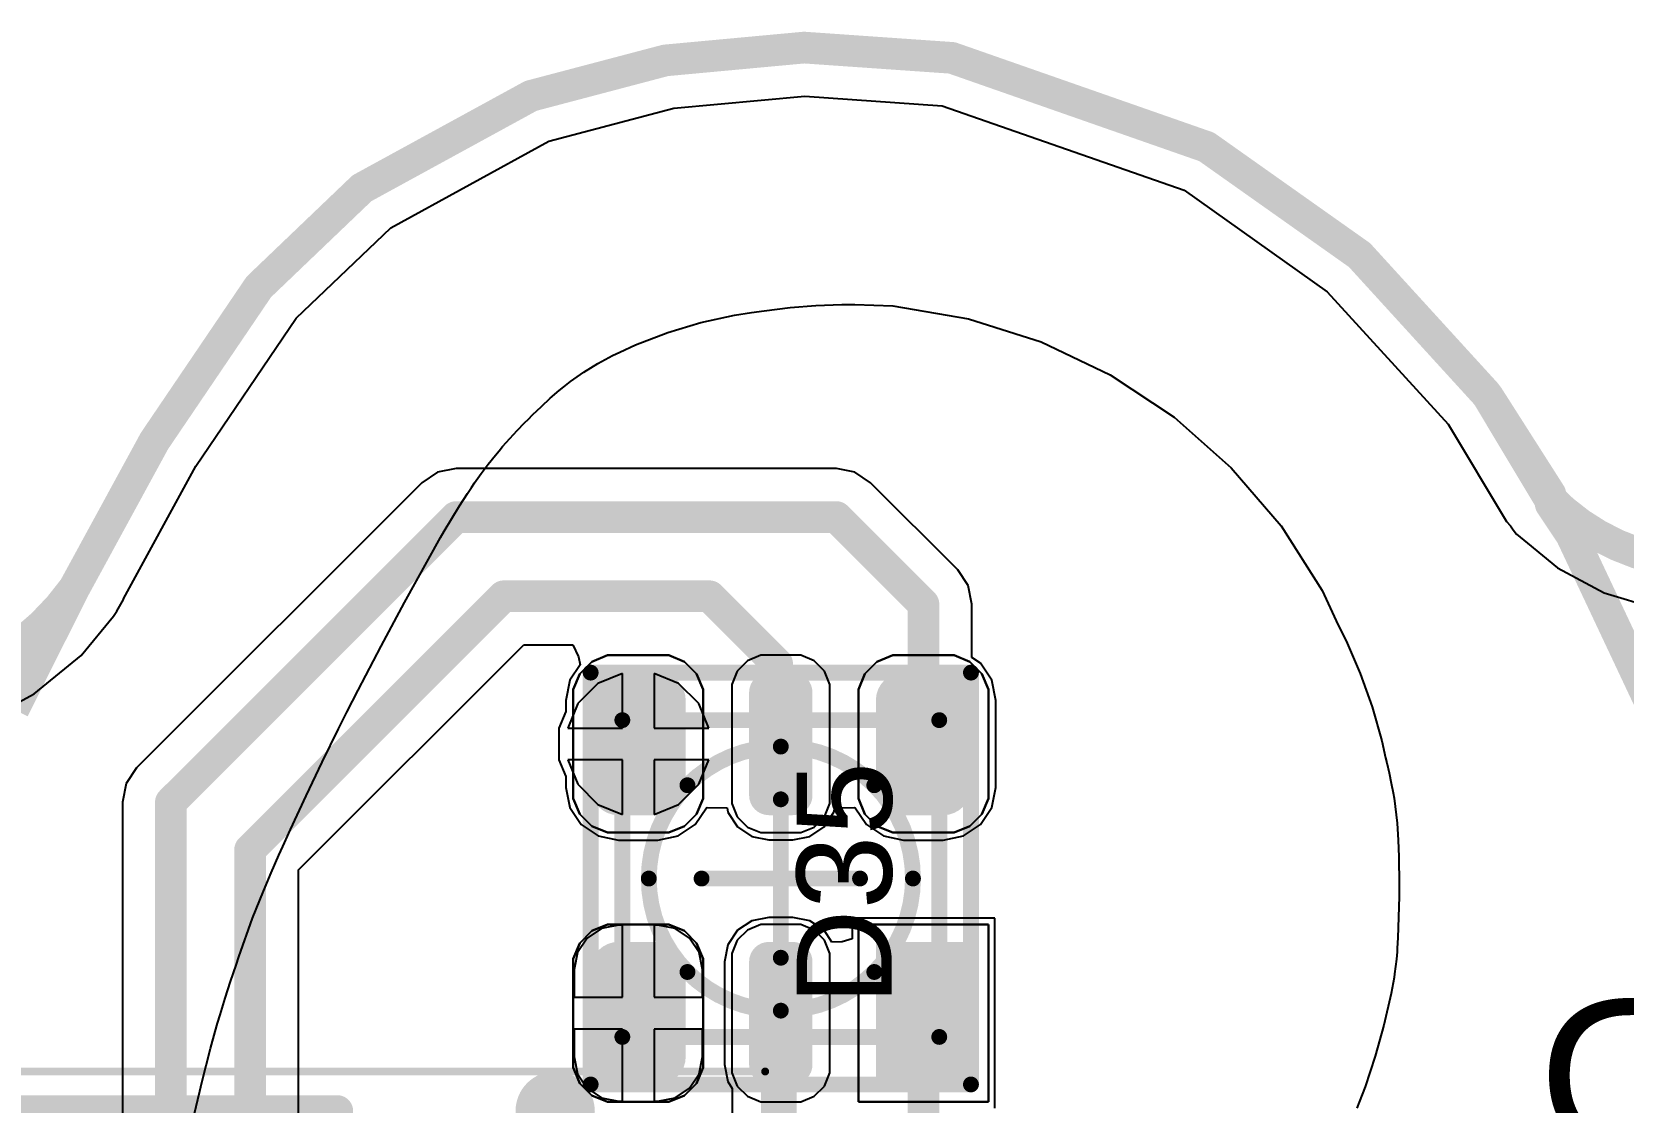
# Model space of a CAD drawing. Header units: inches. Extents: x -30 to 118, y 20 to 51.
# Drawn here: x 91.42 to 101.47, y 42.31 to 49.06 of the extents above; entities that cross this region are included whole.
import ezdxf

# ---------------------------------------------------------------- set-up
doc = ezdxf.new("R2010")
doc.units = ezdxf.units.IN
for name, color, linetype in [('Bottom Courtyard', 56, 'Continuous'), ('Bottom Layer', 5, 'Continuous'), ('Bottom Overlay', 54, 'Continuous'), ('Keep-Out Layer', 6, 'Continuous'), ('Mechanical 1', 6, 'Continuous'), ('Top Component Outline', 56, 'Continuous'), ('Top Courtyard', 56, 'Continuous'), ('Top Layer', 1, 'Continuous'), ('Top Overlay', 2, 'Continuous'), ('Top Paste', 8, 'Continuous'), ('Top Solder', 216, 'Continuous'), ('Via Holes', 16, 'Continuous')]:
    doc.layers.add(name, color=color, linetype=linetype)
doc.styles.add('Arial', font='', dxfattribs={"height": 0.2})
doc.styles.get('Arial').set_extended_font_data('Arial')

# ---------------------------------------------------------------- blocks, each defined once
blk = doc.blocks.new('APA_RGB_LED_2020_539')
at = {"layer": 'Top Layer'}
h = blk.add_hatch(color=1, dxfattribs=at)
edge = h.paths.add_edge_path()
edge.add_arc((-1.125, 1.025), 0.125, 90, 180)
edge.add_line((-1.25, 1.025), (-1.25, 0.775))
edge.add_arc((-1.125, 0.775), 0.125, 180, 270)
edge.add_line((-1.125, 0.65), (-0.575, 0.65))
edge.add_arc((-0.575, 0.775), 0.125, 270, 360)
edge.add_line((-0.45, 0.775), (-0.45, 1.025))
edge.add_arc((-0.575, 1.025), 0.125, 0, 90)
edge.add_line((-0.575, 1.15), (-1.125, 1.15))
h = blk.add_hatch(color=1, dxfattribs=at)
edge = h.paths.add_edge_path()
edge.add_arc((0.575, 1.025), 0.125, 90, 180)
edge.add_line((0.45, 1.025), (0.45, 0.775))
edge.add_arc((0.575, 0.775), 0.125, 180, 270)
edge.add_line((0.575, 0.65), (1.125, 0.65))
edge.add_arc((1.125, 0.775), 0.125, 270, 360)
edge.add_line((1.25, 0.775), (1.25, 1.025))
edge.add_arc((1.125, 1.025), 0.125, 0, 90)
edge.add_line((1.125, 1.15), (0.575, 1.15))
h = blk.add_hatch(color=1, dxfattribs=at)
edge = h.paths.add_edge_path()
edge.add_arc((-1.175, 0.075), 0.075, 90, 180)
edge.add_line((-1.25, 0.075), (-1.25, -0.075))
edge.add_arc((-1.175, -0.075), 0.075, 180, 270)
edge.add_line((-1.175, -0.15), (-0.525, -0.15))
edge.add_arc((-0.525, -0.075), 0.075, 270, 360)
edge.add_line((-0.45, -0.075), (-0.45, 0.075))
edge.add_arc((-0.525, 0.075), 0.075, 0, 90)
edge.add_line((-0.525, 0.15), (-1.175, 0.15))
h = blk.add_hatch(color=1, dxfattribs=at)
edge = h.paths.add_edge_path()
edge.add_arc((0.525, 0.075), 0.075, 90, 180)
edge.add_line((0.45, 0.075), (0.45, -0.075))
edge.add_arc((0.525, -0.075), 0.075, 180, 270)
edge.add_line((0.525, -0.15), (1.175, -0.15))
edge.add_arc((1.175, -0.075), 0.075, 270, 360)
edge.add_line((1.25, -0.075), (1.25, 0.075))
edge.add_arc((1.175, 0.075), 0.075, 0, 90)
edge.add_line((1.175, 0.15), (0.525, 0.15))
blk.add_hatch(color=1, dxfattribs=at).paths.add_polyline_path([(-1.25, -0.65), (-0.45, -0.65), (-0.45, -1.15), (-1.25, -1.15)])
h = blk.add_hatch(color=1, dxfattribs=at)
edge = h.paths.add_edge_path()
edge.add_arc((0.575, -0.775), 0.125, 90, 180)
edge.add_line((0.45, -0.775), (0.45, -1.025))
edge.add_arc((0.575, -1.025), 0.125, 180, 270)
edge.add_line((0.575, -1.15), (1.125, -1.15))
edge.add_arc((1.125, -1.025), 0.125, 270, 360)
edge.add_line((1.25, -1.025), (1.25, -0.775))
edge.add_arc((1.125, -0.775), 0.125, 0, 90)
edge.add_line((1.125, -0.65), (0.575, -0.65))
at = {"layer": 'Top Paste'}
h = blk.add_hatch(color=8, dxfattribs=at)
edge = h.paths.add_edge_path()
edge.add_arc((-1.125, 1.025), 0.125, 90, 180)
edge.add_line((-1.25, 1.025), (-1.25, 0.775))
edge.add_arc((-1.125, 0.775), 0.125, 180, 270)
edge.add_line((-1.125, 0.65), (-0.575, 0.65))
edge.add_arc((-0.575, 0.775), 0.125, 270, 360)
edge.add_line((-0.45, 0.775), (-0.45, 1.025))
edge.add_arc((-0.575, 1.025), 0.125, 0, 90)
edge.add_line((-0.575, 1.15), (-1.125, 1.15))
h = blk.add_hatch(color=8, dxfattribs=at)
edge = h.paths.add_edge_path()
edge.add_arc((0.575, 1.025), 0.125, 90, 180)
edge.add_line((0.45, 1.025), (0.45, 0.775))
edge.add_arc((0.575, 0.775), 0.125, 180, 270)
edge.add_line((0.575, 0.65), (1.125, 0.65))
edge.add_arc((1.125, 0.775), 0.125, 270, 360)
edge.add_line((1.25, 0.775), (1.25, 1.025))
edge.add_arc((1.125, 1.025), 0.125, 0, 90)
edge.add_line((1.125, 1.15), (0.575, 1.15))
h = blk.add_hatch(color=8, dxfattribs=at)
edge = h.paths.add_edge_path()
edge.add_arc((-1.175, 0.075), 0.075, 90, 180)
edge.add_line((-1.25, 0.075), (-1.25, -0.075))
edge.add_arc((-1.175, -0.075), 0.075, 180, 270)
edge.add_line((-1.175, -0.15), (-0.525, -0.15))
edge.add_arc((-0.525, -0.075), 0.075, 270, 360)
edge.add_line((-0.45, -0.075), (-0.45, 0.075))
edge.add_arc((-0.525, 0.075), 0.075, 0, 90)
edge.add_line((-0.525, 0.15), (-1.175, 0.15))
h = blk.add_hatch(color=8, dxfattribs=at)
edge = h.paths.add_edge_path()
edge.add_arc((0.525, 0.075), 0.075, 90, 180)
edge.add_line((0.45, 0.075), (0.45, -0.075))
edge.add_arc((0.525, -0.075), 0.075, 180, 270)
edge.add_line((0.525, -0.15), (1.175, -0.15))
edge.add_arc((1.175, -0.075), 0.075, 270, 360)
edge.add_line((1.25, -0.075), (1.25, 0.075))
edge.add_arc((1.175, 0.075), 0.075, 0, 90)
edge.add_line((1.175, 0.15), (0.525, 0.15))
blk.add_hatch(color=8, dxfattribs=at).paths.add_polyline_path([(-1.25, -0.65), (-0.45, -0.65), (-0.45, -1.15), (-1.25, -1.15)])
h = blk.add_hatch(color=8, dxfattribs=at)
edge = h.paths.add_edge_path()
edge.add_arc((0.575, -0.775), 0.125, 90, 180)
edge.add_line((0.45, -0.775), (0.45, -1.025))
edge.add_arc((0.575, -1.025), 0.125, 180, 270)
edge.add_line((0.575, -1.15), (1.125, -1.15))
edge.add_arc((1.125, -1.025), 0.125, 270, 360)
edge.add_line((1.25, -1.025), (1.25, -0.775))
edge.add_arc((1.125, -0.775), 0.125, 0, 90)
edge.add_line((1.125, -0.65), (0.575, -0.65))
at = {"layer": 'Top Solder'}
h = blk.add_hatch(color=216, dxfattribs=at)
edge = h.paths.add_edge_path()
edge.add_arc((-1.125, 1.025), 0.175, 90, 180)
edge.add_line((-1.3, 1.025), (-1.3, 0.775))
edge.add_arc((-1.125, 0.775), 0.175, 180, 270)
edge.add_line((-1.125, 0.6), (-0.575, 0.6))
edge.add_arc((-0.575, 0.775), 0.175, 270, 360)
edge.add_line((-0.4, 0.775), (-0.4, 1.025))
edge.add_arc((-0.575, 1.025), 0.175, 0, 90)
edge.add_line((-0.575, 1.2), (-1.125, 1.2))
h = blk.add_hatch(color=216, dxfattribs=at)
edge = h.paths.add_edge_path()
edge.add_arc((0.575, 1.025), 0.175, 90, 180)
edge.add_line((0.4, 1.025), (0.4, 0.775))
edge.add_arc((0.575, 0.775), 0.175, 180, 270)
edge.add_line((0.575, 0.6), (1.125, 0.6))
edge.add_arc((1.125, 0.775), 0.175, 270, 360)
edge.add_line((1.3, 0.775), (1.3, 1.025))
edge.add_arc((1.125, 1.025), 0.175, 0, 90)
edge.add_line((1.125, 1.2), (0.575, 1.2))
h = blk.add_hatch(color=216, dxfattribs=at)
edge = h.paths.add_edge_path()
edge.add_arc((-1.175, 0.075), 0.125, 90, 180)
edge.add_line((-1.3, 0.075), (-1.3, -0.075))
edge.add_arc((-1.175, -0.075), 0.125, 180, 270)
edge.add_line((-1.175, -0.2), (-0.525, -0.2))
edge.add_arc((-0.525, -0.075), 0.125, 270, 360)
edge.add_line((-0.4, -0.075), (-0.4, 0.075))
edge.add_arc((-0.525, 0.075), 0.125, 0, 90)
edge.add_line((-0.525, 0.2), (-1.175, 0.2))
h = blk.add_hatch(color=216, dxfattribs=at)
edge = h.paths.add_edge_path()
edge.add_arc((0.525, 0.075), 0.125, 90, 180)
edge.add_line((0.4, 0.075), (0.4, -0.075))
edge.add_arc((0.525, -0.075), 0.125, 180, 270)
edge.add_line((0.525, -0.2), (1.175, -0.2))
edge.add_arc((1.175, -0.075), 0.125, 270, 360)
edge.add_line((1.3, -0.075), (1.3, 0.075))
edge.add_arc((1.175, 0.075), 0.125, 0, 90)
edge.add_line((1.175, 0.2), (0.525, 0.2))
blk.add_hatch(color=216, dxfattribs=at).paths.add_polyline_path([(-1.3, -0.6), (-0.4, -0.6), (-0.4, -1.2), (-1.3, -1.2)])
h = blk.add_hatch(color=216, dxfattribs=at)
edge = h.paths.add_edge_path()
edge.add_arc((0.575, -0.775), 0.175, 90, 180)
edge.add_line((0.4, -0.775), (0.4, -1.025))
edge.add_arc((0.575, -1.025), 0.175, 180, 270)
edge.add_line((0.575, -1.2), (1.125, -1.2))
edge.add_arc((1.125, -1.025), 0.175, 270, 360)
edge.add_line((1.3, -1.025), (1.3, -0.775))
edge.add_arc((1.125, -0.775), 0.175, 0, 90)
edge.add_line((1.125, -0.6), (0.575, -0.6))
at = {"layer": 'Top Component Outline'}
for points in [[(-1, 1, 0.1, 0.1, 0), (-1, -1, 0.1, 0.1, 0)], [(-1, 1, 0.1, 0.1, 0), (1, 1, 0.1, 0.1, 0)], [(1, 1, 0.1, 0.1, 0), (1, -1, 0.1, 0.1, 0)], [(-1, -1, 0.1, 0.1, 0), (1, -1, 0.1, 0.1, 0)]]:
    blk.add_lwpolyline(points, format="xyseb", dxfattribs=at)
for points in [[(-1.025, 1, 0.05, 0.05, 1), (-0.975, 1, 0.05, 0.05, 1)], [(-1.025, 1, 0.05, 0.05, 1), (-0.975, 1, 0.05, 0.05, 1)], [(0.975, 1, 0.05, 0.05, 1), (1.025, 1, 0.05, 0.05, 1)], [(0.975, 1, 0.05, 0.05, 1), (1.025, 1, 0.05, 0.05, 1)], [(-1.025, -1, 0.05, 0.05, 1), (-0.975, -1, 0.05, 0.05, 1)], [(-1.025, -1, 0.05, 0.05, 1), (-0.975, -1, 0.05, 0.05, 1)], [(0.975, -1, 0.05, 0.05, 1), (1.025, -1, 0.05, 0.05, 1)], [(0.975, -1, 0.05, 0.05, 1), (1.025, -1, 0.05, 0.05, 1)]]:
    blk.add_lwpolyline(points, format="xyseb", close=True, dxfattribs=at)
at = {"layer": 'Top Courtyard'}
for points in [[(-1.3, 1.2, 0.1, 0.1, 0), (1.3, 1.2, 0.1, 0.1, 0)], [(-1.3, 1.2, 0.1, 0.1, 0), (-1.3, -1.2, 0.1, 0.1, 0)], [(1.3, 1.2, 0.1, 0.1, 0), (1.3, -1.2, 0.1, 0.1, 0)], [(0, 0.5, 0.1, 0.1, 0), (0, -0.5, 0.1, 0.1, 0)], [(-0.5, 0, 0.1, 0.1, 0), (0.5, 0, 0.1, 0.1, 0)], [(-1.3, -1.2, 0.1, 0.1, 0), (1.3, -1.2, 0.1, 0.1, 0)]]:
    blk.add_lwpolyline(points, format="xyseb", dxfattribs=at)
for points in [[(-1.325, 1.2, 0.05, 0.05, 1), (-1.275, 1.2, 0.05, 0.05, 1)], [(-1.325, 1.2, 0.05, 0.05, 1), (-1.275, 1.2, 0.05, 0.05, 1)], [(1.275, 1.2, 0.05, 0.05, 1), (1.325, 1.2, 0.05, 0.05, 1)], [(1.275, 1.2, 0.05, 0.05, 1), (1.325, 1.2, 0.05, 0.05, 1)], [(-0.025, 0.5, 0.05, 0.05, 1), (0.025, 0.5, 0.05, 0.05, 1)], [(-0.525, 0, 0.05, 0.05, 1), (-0.475, 0, 0.05, 0.05, 1)], [(0.475, 0, 0.05, 0.05, 1), (0.525, 0, 0.05, 0.05, 1)], [(-0.025, -0.5, 0.05, 0.05, 1), (0.025, -0.5, 0.05, 0.05, 1)], [(-1.325, -1.2, 0.05, 0.05, 1), (-1.275, -1.2, 0.05, 0.05, 1)], [(-1.325, -1.2, 0.05, 0.05, 1), (-1.275, -1.2, 0.05, 0.05, 1)], [(1.275, -1.2, 0.05, 0.05, 1), (1.325, -1.2, 0.05, 0.05, 1)], [(1.275, -1.2, 0.05, 0.05, 1), (1.325, -1.2, 0.05, 0.05, 1)]]:
    blk.add_lwpolyline(points, format="xyseb", close=True, dxfattribs=at)
at = {"layer": 'Top Overlay'}
for p, q in [((-1.293, 1.269), (-1.194, 1.31)), ((-1.194, 1.31), (-1.14, 1.31)), ((-1.14, 1.31), (-1.14, 1.31)), ((-1.14, 1.31), (-0.56, 1.31)), ((-0.56, 1.31), (-0.506, 1.31)), ((-0.506, 1.31), (-0.407, 1.269)), ((0.407, 1.269), (0.506, 1.31)), ((0.506, 1.31), (0.56, 1.31)), ((0.56, 1.31), (0.56, 1.31)), ((0.56, 1.31), (1.14, 1.31)), ((1.14, 1.31), (1.194, 1.31)), ((1.194, 1.31), (1.293, 1.269)), ((-1.369, 1.193), (-1.293, 1.269)), ((-0.407, 1.269), (-0.331, 1.193)), ((0.331, 1.193), (0.407, 1.269)), ((1.293, 1.269), (1.369, 1.193)), ((-1.41, 1.094), (-1.369, 1.193)), ((-0.331, 1.193), (-0.29, 1.094)), ((0.29, 1.094), (0.331, 1.193)), ((1.369, 1.193), (1.41, 1.094)), ((-1.41, 1.04), (-1.41, 1.094)), ((-1.41, 0.76), (-1.41, 1.04)), ((-0.29, 1.094), (-0.29, 1.04)), ((-0.29, 1.04), (-0.29, 1.04)), ((-0.29, 1.04), (-0.29, 0.76)), ((0.29, 1.04), (0.29, 1.094)), ((0.29, 0.76), (0.29, 1.04)), ((1.41, 1.094), (1.41, 1.04)), ((1.41, 1.04), (1.41, 1.04)), ((1.41, 1.04), (1.41, 0.76)), ((-1.41, 0.76), (-1.41, 0.76)), ((-1.41, 0.706), (-1.41, 0.76)), ((-1.369, 0.607), (-1.41, 0.706)), ((-0.29, 0.706), (-0.331, 0.607)), ((-0.29, 0.76), (-0.29, 0.706)), ((0.29, 0.76), (0.29, 0.76)), ((0.29, 0.706), (0.29, 0.76)), ((0.331, 0.607), (0.29, 0.706)), ((1.41, 0.706), (1.369, 0.607)), ((1.41, 0.76), (1.41, 0.706)), ((-1.293, 0.531), (-1.369, 0.607)), ((-0.331, 0.607), (-0.407, 0.531)), ((0.407, 0.531), (0.331, 0.607)), ((1.369, 0.607), (1.293, 0.531)), ((-1.194, 0.49), (-1.293, 0.531)), ((-0.407, 0.531), (-0.506, 0.49)), ((0.506, 0.49), (0.407, 0.531)), ((1.293, 0.531), (1.194, 0.49)), ((-1.14, 0.49), (-1.194, 0.49)), ((-0.56, 0.49), (-1.14, 0.49)), ((-0.506, 0.49), (-0.56, 0.49)), ((-0.56, 0.49), (-0.56, 0.49)), ((0.56, 0.49), (0.506, 0.49)), ((1.14, 0.49), (0.56, 0.49)), ((1.194, 0.49), (1.14, 0.49)), ((1.14, 0.49), (1.14, 0.49)), ((-1.226, 0.31), (-1.31, 0.275)), ((-1.18, 0.31), (-1.226, 0.31)), ((-0.52, 0.31), (-1.18, 0.31)), ((-0.474, 0.31), (-0.52, 0.31)), ((-0.52, 0.31), (-0.52, 0.31)), ((-0.39, 0.275), (-0.474, 0.31)), ((0.474, 0.31), (0.39, 0.275)), ((0.52, 0.31), (0.474, 0.31)), ((1.18, 0.31), (0.52, 0.31)), ((1.226, 0.31), (1.18, 0.31)), ((1.18, 0.31), (1.18, 0.31)), ((1.31, 0.275), (1.226, 0.31)), ((-1.375, 0.21), (-1.41, 0.126)), ((-1.31, 0.275), (-1.375, 0.21)), ((-0.325, 0.21), (-0.39, 0.275)), ((-0.29, 0.126), (-0.325, 0.21)), ((0.325, 0.21), (0.29, 0.126)), ((0.39, 0.275), (0.325, 0.21)), ((1.375, 0.21), (1.31, 0.275)), ((1.41, 0.126), (1.375, 0.21)), ((-1.41, 0.126), (-1.41, 0.08)), ((-0.29, 0.08), (-0.29, 0.126)), ((0.29, 0.126), (0.29, 0.08)), ((1.41, 0.08), (1.41, 0.126)), ((-1.41, 0.08), (-1.41, -0.08)), ((-1.41, 0.08), (-1.41, 0.08)), ((-0.29, -0.08), (-0.29, 0.08)), ((0.29, 0.08), (0.29, -0.08)), ((0.29, 0.08), (0.29, 0.08)), ((1.41, -0.08), (1.41, 0.08)), ((-1.41, -0.08), (-1.41, -0.126)), ((-0.29, -0.126), (-0.29, -0.08)), ((-0.29, -0.08), (-0.29, -0.08)), ((0.29, -0.08), (0.29, -0.126)), ((1.41, -0.126), (1.41, -0.08)), ((1.41, -0.08), (1.41, -0.08)), ((-1.41, -0.126), (-1.375, -0.21)), ((-0.325, -0.21), (-0.29, -0.126)), ((0.29, -0.126), (0.325, -0.21)), ((1.375, -0.21), (1.41, -0.126)), ((-1.375, -0.21), (-1.31, -0.275)), ((-1.31, -0.275), (-1.226, -0.31)), ((-0.474, -0.31), (-0.39, -0.275)), ((-0.39, -0.275), (-0.325, -0.21)), ((0.325, -0.21), (0.39, -0.275)), ((0.39, -0.275), (0.474, -0.31)), ((1.226, -0.31), (1.31, -0.275)), ((1.31, -0.275), (1.375, -0.21)), ((-1.226, -0.31), (-1.18, -0.31)), ((-1.18, -0.31), (-1.18, -0.31)), ((-1.18, -0.31), (-0.52, -0.31)), ((-0.52, -0.31), (-0.474, -0.31)), ((0.474, -0.31), (0.52, -0.31)), ((0.52, -0.31), (0.52, -0.31)), ((0.52, -0.31), (1.18, -0.31)), ((1.18, -0.31), (1.226, -0.31)), ((-1.41, -1.31), (-1.41, -0.49)), ((-1.41, -0.49), (-0.29, -0.49)), ((-0.29, -0.49), (-0.29, -1.31)), ((0.407, -0.531), (0.506, -0.49)), ((0.506, -0.49), (0.56, -0.49)), ((0.56, -0.49), (0.56, -0.49)), ((0.56, -0.49), (1.14, -0.49)), ((1.14, -0.49), (1.194, -0.49)), ((1.194, -0.49), (1.293, -0.531)), ((0.331, -0.607), (0.407, -0.531)), ((1.293, -0.531), (1.369, -0.607)), ((0.29, -0.706), (0.331, -0.607)), ((1.369, -0.607), (1.41, -0.706)), ((0.29, -0.76), (0.29, -0.706)), ((0.29, -1.04), (0.29, -0.76)), ((1.41, -0.706), (1.41, -0.76)), ((1.41, -0.76), (1.41, -0.76)), ((1.41, -0.76), (1.41, -1.04)), ((0.29, -1.04), (0.29, -1.04)), ((0.29, -1.094), (0.29, -1.04)), ((0.331, -1.193), (0.29, -1.094)), ((1.41, -1.094), (1.369, -1.193)), ((1.41, -1.04), (1.41, -1.094)), ((0.407, -1.269), (0.331, -1.193)), ((1.369, -1.193), (1.293, -1.269)), ((0.506, -1.31), (0.407, -1.269)), ((1.293, -1.269), (1.194, -1.31)), ((-0.29, -1.31), (-1.41, -1.31)), ((0.56, -1.31), (0.506, -1.31)), ((1.14, -1.31), (0.56, -1.31)), ((1.194, -1.31), (1.14, -1.31)), ((1.14, -1.31), (1.14, -1.31))]:
    blk.add_line(p, q, dxfattribs=at)
at = {"layer": 'Top Courtyard', "style": 'Arial'}
blk.add_text('D35', height=0.6, dxfattribs=at).set_placement((-0.8, -0.7))
blk = doc.blocks.new('SOT230P700X180_4N_B_595')
at = {"layer": 'Bottom Courtyard'}
for points in [[(-4.25, 3.6, 0.05, 0.05, 0), (-4.25, -3.6, 0.05, 0.05, 0)], [(4.25, -3.6, 0.05, 0.05, 0), (-4.25, -3.6, 0.05, 0.05, 0)]]:
    blk.add_lwpolyline(points, format="xyseb", dxfattribs=at)
blk.add_lwpolyline([(-4.263, -3.6, 0.025, 0.025, 1), (-4.238, -3.6, 0.025, 0.025, 1)], format="xyseb", close=True, dxfattribs=at)
blk.add_lwpolyline([(-4.263, -3.6, 0.025, 0.025, 1), (-4.238, -3.6, 0.025, 0.025, 1)], format="xyseb", close=True, dxfattribs=at)
at = {"layer": 'Bottom Overlay'}
for points in [[(-1.55, 3.35, 0.2, 0.2, 0), (-1.55, -3.35, 0.2, 0.2, 0)], [(1.55, -3.35, 0.2, 0.2, 0), (-1.55, -3.35, 0.2, 0.2, 0)]]:
    blk.add_lwpolyline(points, format="xyseb", dxfattribs=at)
for points in [[(-2.8, -3.35, 0.25, 0.25, 1), (-3.05, -3.35, 0.25, 0.25, 1)], [(-3.113, -3.35, 0.125, 0.125, 1), (-2.988, -3.35, 0.125, 0.125, 1)], [(-2.862, -3.35, 0.125, 0.125, 1), (-2.738, -3.35, 0.125, 0.125, 1)], [(-1.6, -3.35, 0.1, 0.1, 1), (-1.5, -3.35, 0.1, 0.1, 1)], [(-1.6, -3.35, 0.1, 0.1, 1), (-1.5, -3.35, 0.1, 0.1, 1)]]:
    blk.add_lwpolyline(points, format="xyseb", close=True, dxfattribs=at)

msp = doc.modelspace()

# ---------------------------------------------------------------- hatches: boundary and pattern name
at = {"layer": 'Bottom Layer'}
h = msp.add_hatch(color=5, dxfattribs=at)
edge = h.paths.add_edge_path()
edge.add_arc((95.249, 44.568), 0.3, 0, 360)
at = {"layer": 'Top Layer'}
h = msp.add_hatch(color=1, dxfattribs=at)
edge = h.paths.add_edge_path()
edge.add_arc((95.249, 44.568), 0.3, 0, 360)
at = {"layer": 'Via Holes'}
h = msp.add_hatch(color=7, dxfattribs=at)
edge = h.paths.add_edge_path()
edge.add_arc((95.249, 44.568), 0.15, 0, 360)

# ---------------------------------------------------------------- linework, layer by layer
at = {"layer": 'Bottom Layer'}
for p, q in [((95.474, 48.581), (96.3, 48.657)), ((96.3, 48.657), (97.167, 48.597)), ((94.686, 48.373), (95.474, 48.581)), ((97.167, 48.597), (98.694, 48.063)), ((93.688, 47.827), (94.686, 48.373)), ((98.694, 48.063), (99.597, 47.423)), ((93.09, 47.255), (93.688, 47.827)), ((99.597, 47.423), (100.36, 46.587)), ((92.457, 46.321), (93.09, 47.255)), ((100.36, 46.587), (100.728, 45.973)), ((92.001, 45.483), (92.457, 46.321)), ((100.728, 45.973), (100.753, 45.945)), ((100.753, 45.945), (100.77, 45.92)), ((100.77, 45.92), (100.77, 45.919)), ((100.77, 45.919), (100.792, 45.892)), ((100.792, 45.892), (100.861, 45.835)), ((100.861, 45.835), (101.051, 45.68)), ((101.051, 45.68), (101.346, 45.522)), ((101.346, 45.522), (101.667, 45.425)), ((91.938, 45.374), (91.959, 45.405)), ((91.959, 45.405), (92, 45.48)), ((92, 45.48), (92.001, 45.483)), ((92, 45.48), (92, 45.48)), ((91.734, 45.126), (91.938, 45.374)), ((91.938, 45.374), (91.938, 45.374)), ((91.438, 44.884), (91.734, 45.126)), ((95.149, 45.013), (94.994, 44.949)), ((95.149, 44.668), (95.149, 45.013)), ((95.504, 44.949), (95.349, 45.013)), ((95.349, 45.013), (95.349, 44.668)), ((94.994, 44.949), (94.868, 44.823)), ((95.631, 44.823), (95.504, 44.949)), ((91.101, 44.703), (91.438, 44.884)), ((94.868, 44.823), (94.804, 44.668)), ((95.695, 44.668), (95.631, 44.823)), ((94.804, 44.668), (95.149, 44.668)), ((95.349, 44.668), (95.695, 44.668)), ((95.149, 44.468), (94.804, 44.468)), ((94.804, 44.468), (94.868, 44.313)), ((95.149, 44.122), (95.149, 44.468)), ((95.695, 44.468), (95.349, 44.468)), ((95.349, 44.468), (95.349, 44.122)), ((95.631, 44.313), (95.695, 44.468)), ((94.868, 44.313), (94.994, 44.186)), ((95.504, 44.186), (95.631, 44.313)), ((94.994, 44.186), (95.149, 44.122)), ((95.349, 44.122), (95.504, 44.186))]:
    msp.add_line(p, q, dxfattribs=at)
at = {"layer": 'Keep-Out Layer'}
for points in [[(95.421, 48.883, 0.2, 0.2, 0), (96.296, 48.964, 0.2, 0.2, 0)], [(96.296, 48.964, 0.2, 0.2, 0), (97.229, 48.899, 0.2, 0.2, 0)], [(94.572, 48.659, 0.2, 0.2, 0), (95.421, 48.883, 0.2, 0.2, 0)], [(97.229, 48.899, 0.2, 0.2, 0), (98.836, 48.337, 0.2, 0.2, 0)], [(93.506, 48.076, 0.2, 0.2, 0), (94.572, 48.659, 0.2, 0.2, 0)], [(98.836, 48.337, 0.2, 0.2, 0), (99.801, 47.654, 0.2, 0.2, 0)], [(92.855, 47.453, 0.2, 0.2, 0), (93.506, 48.076, 0.2, 0.2, 0)], [(99.801, 47.654, 0.2, 0.2, 0), (100.598, 46.78, 0.2, 0.2, 0)], [(92.196, 46.48, 0.2, 0.2, 0), (92.855, 47.453, 0.2, 0.2, 0)], [(100.598, 46.78, 0.2, 0.2, 0), (100.613, 46.76, 0.2, 0.2, 0)], [(100.613, 46.76, 0.2, 0.2, 0), (100.99, 46.131, 0.2, 0.2, 0)], [(91.69, 45.551, 0.2, 0.2, 0), (92.196, 46.48, 0.2, 0.2, 0)], [(103.029, 46.151, 0.2, 0.2, -0.432158), (100.99, 46.131, 0.2, 0.2, 0)], [(91.69, 45.551, 0.2, 0.2, -0.414214), (89.397, 45.171, 0.2, 0.2, 0)]]:
    msp.add_lwpolyline(points, format="xyseb", dxfattribs=at)
for points in [[(96.246, 48.964, 0.1, 0.1, 1), (96.346, 48.964, 0.1, 0.1, 1)], [(96.246, 48.964, 0.1, 0.1, 1), (96.346, 48.964, 0.1, 0.1, 1)], [(95.371, 48.883, 0.1, 0.1, 1), (95.471, 48.883, 0.1, 0.1, 1)], [(95.371, 48.883, 0.1, 0.1, 1), (95.471, 48.883, 0.1, 0.1, 1)], [(97.179, 48.899, 0.1, 0.1, 1), (97.279, 48.899, 0.1, 0.1, 1)], [(97.179, 48.899, 0.1, 0.1, 1), (97.279, 48.899, 0.1, 0.1, 1)], [(94.522, 48.659, 0.1, 0.1, 1), (94.622, 48.659, 0.1, 0.1, 1)], [(94.522, 48.659, 0.1, 0.1, 1), (94.622, 48.659, 0.1, 0.1, 1)], [(98.786, 48.337, 0.1, 0.1, 1), (98.886, 48.337, 0.1, 0.1, 1)], [(98.786, 48.337, 0.1, 0.1, 1), (98.886, 48.337, 0.1, 0.1, 1)], [(93.456, 48.076, 0.1, 0.1, 1), (93.556, 48.076, 0.1, 0.1, 1)], [(93.456, 48.076, 0.1, 0.1, 1), (93.556, 48.076, 0.1, 0.1, 1)], [(99.751, 47.654, 0.1, 0.1, 1), (99.851, 47.654, 0.1, 0.1, 1)], [(99.751, 47.654, 0.1, 0.1, 1), (99.851, 47.654, 0.1, 0.1, 1)], [(92.805, 47.453, 0.1, 0.1, 1), (92.905, 47.453, 0.1, 0.1, 1)], [(92.805, 47.453, 0.1, 0.1, 1), (92.905, 47.453, 0.1, 0.1, 1)], [(100.548, 46.78, 0.1, 0.1, 1), (100.648, 46.78, 0.1, 0.1, 1)], [(100.548, 46.78, 0.1, 0.1, 1), (100.648, 46.78, 0.1, 0.1, 1)], [(100.563, 46.76, 0.1, 0.1, 1), (100.663, 46.76, 0.1, 0.1, 1)], [(100.563, 46.76, 0.1, 0.1, 1), (100.663, 46.76, 0.1, 0.1, 1)], [(92.146, 46.48, 0.1, 0.1, 1), (92.246, 46.48, 0.1, 0.1, 1)], [(92.146, 46.48, 0.1, 0.1, 1), (92.246, 46.48, 0.1, 0.1, 1)], [(100.94, 46.131, 0.1, 0.1, 1), (101.04, 46.131, 0.1, 0.1, 1)], [(100.94, 46.131, 0.1, 0.1, 1), (101.04, 46.131, 0.1, 0.1, 1)], [(91.64, 45.551, 0.1, 0.1, 1), (91.74, 45.551, 0.1, 0.1, 1)], [(91.64, 45.551, 0.1, 0.1, 1), (91.74, 45.551, 0.1, 0.1, 1)]]:
    msp.add_lwpolyline(points, format="xyseb", close=True, dxfattribs=at)
at = {"layer": 'Mechanical 1'}
for points in [[(95.421, 48.883, 0.2, 0.2, 0), (96.296, 48.964, 0.2, 0.2, 0)], [(96.296, 48.964, 0.2, 0.2, 0), (97.229, 48.899, 0.2, 0.2, 0)], [(94.572, 48.659, 0.2, 0.2, 0), (95.421, 48.883, 0.2, 0.2, 0)], [(97.229, 48.899, 0.2, 0.2, 0), (98.836, 48.337, 0.2, 0.2, 0)], [(93.506, 48.076, 0.2, 0.2, 0), (94.572, 48.659, 0.2, 0.2, 0)], [(98.836, 48.337, 0.2, 0.2, 0), (99.801, 47.654, 0.2, 0.2, 0)], [(92.855, 47.453, 0.2, 0.2, 0), (93.506, 48.076, 0.2, 0.2, 0)], [(99.801, 47.654, 0.2, 0.2, 0), (100.598, 46.78, 0.2, 0.2, 0)], [(92.196, 46.48, 0.2, 0.2, 0), (92.855, 47.453, 0.2, 0.2, 0)], [(100.598, 46.78, 0.2, 0.2, 0), (100.613, 46.76, 0.2, 0.2, 0)], [(100.613, 46.76, 0.2, 0.2, 0), (101.005, 46.145, 0.2, 0.2, 0)], [(91.69, 45.551, 0.2, 0.2, 0), (92.196, 46.48, 0.2, 0.2, 0)], [(101.005, 46.145, 0.2, 0.2, 0), (101.008, 46.082, 0.2, 0.2, 0)], [(101.008, 46.082, 0.2, 0.2, 0), (101.137, 45.889, 0.2, 0.2, 0)], [(101.137, 45.889, 0.2, 0.2, 0), (101.943, 44.177, 0.2, 0.2, 0)], [(91.307, 44.787, 0.2, 0.2, 0), (91.677, 45.526, 0.2, 0.2, 0)], [(91.677, 45.526, 0.2, 0.2, 0), (91.69, 45.551, 0.2, 0.2, 0)], [(95.56, 44.307, 0.1, 0.1, -0.198911), (96.149, 44.551, 0.1, 0.1, 0)], [(96.149, 44.551, 0.1, 0.1, -0.198911), (96.739, 44.307, 0.1, 0.1, 0)], [(95.316, 43.718, 0.1, 0.1, -0.198911), (95.56, 44.307, 0.1, 0.1, 0)], [(96.739, 44.307, 0.1, 0.1, -0.198911), (96.983, 43.718, 0.1, 0.1, 0)], [(95.56, 43.128, 0.1, 0.1, -0.198911), (95.316, 43.718, 0.1, 0.1, 0)], [(96.983, 43.718, 0.1, 0.1, -0.198911), (96.739, 43.128, 0.1, 0.1, 0)], [(96.149, 42.884, 0.1, 0.1, -0.198911), (95.56, 43.128, 0.1, 0.1, 0)], [(96.739, 43.128, 0.1, 0.1, -0.198911), (96.149, 42.884, 0.1, 0.1, 0)]]:
    msp.add_lwpolyline(points, format="xyseb", dxfattribs=at)
for points in [[(96.246, 48.964, 0.1, 0.1, 1), (96.346, 48.964, 0.1, 0.1, 1)], [(96.246, 48.964, 0.1, 0.1, 1), (96.346, 48.964, 0.1, 0.1, 1)], [(95.371, 48.883, 0.1, 0.1, 1), (95.471, 48.883, 0.1, 0.1, 1)], [(95.371, 48.883, 0.1, 0.1, 1), (95.471, 48.883, 0.1, 0.1, 1)], [(97.179, 48.899, 0.1, 0.1, 1), (97.279, 48.899, 0.1, 0.1, 1)], [(97.179, 48.899, 0.1, 0.1, 1), (97.279, 48.899, 0.1, 0.1, 1)], [(94.522, 48.659, 0.1, 0.1, 1), (94.622, 48.659, 0.1, 0.1, 1)], [(94.522, 48.659, 0.1, 0.1, 1), (94.622, 48.659, 0.1, 0.1, 1)], [(98.786, 48.337, 0.1, 0.1, 1), (98.886, 48.337, 0.1, 0.1, 1)], [(98.786, 48.337, 0.1, 0.1, 1), (98.886, 48.337, 0.1, 0.1, 1)], [(93.456, 48.076, 0.1, 0.1, 1), (93.556, 48.076, 0.1, 0.1, 1)], [(93.456, 48.076, 0.1, 0.1, 1), (93.556, 48.076, 0.1, 0.1, 1)], [(99.751, 47.654, 0.1, 0.1, 1), (99.851, 47.654, 0.1, 0.1, 1)], [(99.751, 47.654, 0.1, 0.1, 1), (99.851, 47.654, 0.1, 0.1, 1)], [(92.805, 47.453, 0.1, 0.1, 1), (92.905, 47.453, 0.1, 0.1, 1)], [(92.805, 47.453, 0.1, 0.1, 1), (92.905, 47.453, 0.1, 0.1, 1)], [(100.548, 46.78, 0.1, 0.1, 1), (100.648, 46.78, 0.1, 0.1, 1)], [(100.548, 46.78, 0.1, 0.1, 1), (100.648, 46.78, 0.1, 0.1, 1)], [(100.563, 46.76, 0.1, 0.1, 1), (100.663, 46.76, 0.1, 0.1, 1)], [(100.563, 46.76, 0.1, 0.1, 1), (100.663, 46.76, 0.1, 0.1, 1)], [(92.146, 46.48, 0.1, 0.1, 1), (92.246, 46.48, 0.1, 0.1, 1)], [(92.146, 46.48, 0.1, 0.1, 1), (92.246, 46.48, 0.1, 0.1, 1)], [(100.955, 46.145, 0.1, 0.1, 1), (101.055, 46.145, 0.1, 0.1, 1)], [(100.955, 46.145, 0.1, 0.1, 1), (101.055, 46.145, 0.1, 0.1, 1)], [(100.958, 46.082, 0.1, 0.1, 1), (101.058, 46.082, 0.1, 0.1, 1)], [(100.958, 46.082, 0.1, 0.1, 1), (101.058, 46.082, 0.1, 0.1, 1)], [(101.087, 45.889, 0.1, 0.1, 1), (101.187, 45.889, 0.1, 0.1, 1)], [(101.087, 45.889, 0.1, 0.1, 1), (101.187, 45.889, 0.1, 0.1, 1)], [(91.627, 45.526, 0.1, 0.1, 1), (91.727, 45.526, 0.1, 0.1, 1)], [(91.627, 45.526, 0.1, 0.1, 1), (91.727, 45.526, 0.1, 0.1, 1)], [(91.64, 45.551, 0.1, 0.1, 1), (91.74, 45.551, 0.1, 0.1, 1)], [(91.64, 45.551, 0.1, 0.1, 1), (91.74, 45.551, 0.1, 0.1, 1)], [(96.124, 44.551, 0.05, 0.05, 1), (96.174, 44.551, 0.05, 0.05, 1)], [(96.124, 44.551, 0.05, 0.05, 1), (96.174, 44.551, 0.05, 0.05, 1)], [(95.535, 44.307, 0.05, 0.05, 1), (95.585, 44.307, 0.05, 0.05, 1)], [(95.535, 44.307, 0.05, 0.05, 1), (95.585, 44.307, 0.05, 0.05, 1)], [(96.714, 44.307, 0.05, 0.05, 1), (96.764, 44.307, 0.05, 0.05, 1)], [(96.714, 44.307, 0.05, 0.05, 1), (96.764, 44.307, 0.05, 0.05, 1)], [(95.291, 43.718, 0.05, 0.05, 1), (95.341, 43.718, 0.05, 0.05, 1)], [(95.291, 43.718, 0.05, 0.05, 1), (95.341, 43.718, 0.05, 0.05, 1)], [(96.958, 43.718, 0.05, 0.05, 1), (97.008, 43.718, 0.05, 0.05, 1)], [(96.958, 43.718, 0.05, 0.05, 1), (97.008, 43.718, 0.05, 0.05, 1)], [(95.535, 43.128, 0.05, 0.05, 1), (95.585, 43.128, 0.05, 0.05, 1)], [(95.535, 43.128, 0.05, 0.05, 1), (95.585, 43.128, 0.05, 0.05, 1)], [(96.714, 43.128, 0.05, 0.05, 1), (96.764, 43.128, 0.05, 0.05, 1)], [(96.714, 43.128, 0.05, 0.05, 1), (96.764, 43.128, 0.05, 0.05, 1)], [(96.124, 42.884, 0.05, 0.05, 1), (96.174, 42.884, 0.05, 0.05, 1)], [(96.124, 42.884, 0.05, 0.05, 1), (96.174, 42.884, 0.05, 0.05, 1)]]:
    msp.add_lwpolyline(points, format="xyseb", close=True, dxfattribs=at)
at = {"layer": 'Top Layer'}
for p, q in [((95.474, 48.581), (96.3, 48.657)), ((96.3, 48.657), (97.167, 48.597)), ((94.686, 48.373), (95.474, 48.581)), ((97.167, 48.597), (98.694, 48.063)), ((93.688, 47.827), (94.686, 48.373)), ((98.694, 48.063), (99.597, 47.423)), ((93.09, 47.255), (93.688, 47.827)), ((99.597, 47.423), (100.36, 46.587)), ((92.457, 46.321), (93.09, 47.255)), ((100.36, 46.587), (100.728, 45.973)), ((92.001, 45.483), (92.457, 46.321)), ((94.1, 46.306), (93.983, 46.283)), ((96.5, 46.306), (94.1, 46.306)), ((94.1, 46.306), (94.1, 46.306)), ((96.617, 46.283), (96.5, 46.306)), ((96.5, 46.306), (96.5, 46.306)), ((93.884, 46.216), (92.084, 44.416)), ((93.983, 46.283), (93.884, 46.216)), ((93.884, 46.216), (93.884, 46.216)), ((96.716, 46.216), (96.617, 46.283)), ((97.266, 45.667), (96.716, 46.216)), ((100.728, 45.973), (100.753, 45.945)), ((100.753, 45.945), (100.77, 45.92)), ((100.77, 45.92), (100.77, 45.919)), ((100.77, 45.919), (100.792, 45.892)), ((100.792, 45.892), (100.861, 45.835)), ((100.861, 45.835), (101.051, 45.68)), ((97.332, 45.568), (97.266, 45.667)), ((97.266, 45.667), (97.266, 45.667)), ((101.051, 45.68), (101.346, 45.522)), ((97.355, 45.451), (97.332, 45.568)), ((101.346, 45.522), (101.667, 45.425)), ((91.938, 45.374), (91.959, 45.405)), ((91.959, 45.405), (92, 45.48)), ((92, 45.48), (92.001, 45.483)), ((92, 45.48), (92, 45.48)), ((97.355, 45.113), (97.355, 45.451)), ((97.355, 45.451), (97.355, 45.451)), ((91.734, 45.126), (91.938, 45.374)), ((91.938, 45.374), (91.938, 45.374)), ((93.106, 43.773), (94.527, 45.194)), ((94.527, 45.194), (94.836, 45.194)), ((94.836, 45.194), (94.872, 45.117)), ((91.438, 44.884), (91.734, 45.126)), ((94.872, 45.117), (94.883, 45.067)), ((97.409, 45.077), (97.355, 45.113)), ((94.883, 45.067), (94.818, 44.97)), ((97.48, 44.97), (97.409, 45.077)), ((94.818, 44.97), (94.793, 44.843)), ((97.506, 44.843), (97.48, 44.97)), ((91.101, 44.703), (91.438, 44.884)), ((94.793, 44.843), (94.793, 44.773)), ((97.506, 44.293), (97.506, 44.843)), ((94.793, 44.773), (94.749, 44.667)), ((94.749, 44.667), (94.749, 44.468)), ((92.084, 44.416), (92.017, 44.317)), ((94.749, 44.468), (94.793, 44.363)), ((92.017, 44.317), (91.994, 44.2)), ((94.793, 44.363), (94.793, 44.293)), ((94.793, 44.293), (94.818, 44.166)), ((97.48, 44.166), (97.506, 44.293)), ((91.994, 44.2), (91.994, 44.2)), ((91.994, 44.2), (91.994, 29.127)), ((94.818, 44.166), (94.89, 44.059)), ((95.609, 44.059), (95.68, 44.165)), ((95.68, 44.165), (95.684, 44.166)), ((95.684, 44.166), (95.81, 44.164)), ((95.81, 44.164), (95.815, 44.136)), ((95.815, 44.136), (95.876, 44.045)), ((96.423, 44.045), (96.483, 44.136)), ((96.483, 44.136), (96.489, 44.164)), ((96.489, 44.164), (96.615, 44.166)), ((96.615, 44.166), (96.619, 44.165)), ((96.619, 44.165), (96.69, 44.059)), ((97.409, 44.059), (97.48, 44.166)), ((94.89, 44.059), (94.997, 43.987)), ((94.997, 43.987), (95.124, 43.961)), ((95.374, 43.961), (95.501, 43.987)), ((95.501, 43.987), (95.609, 44.059)), ((95.876, 44.045), (95.967, 43.984)), ((96.332, 43.984), (96.423, 44.045)), ((96.69, 44.059), (96.797, 43.987)), ((96.797, 43.987), (96.924, 43.961)), ((97.174, 43.961), (97.301, 43.987)), ((97.301, 43.987), (97.409, 44.059)), ((95.124, 43.961), (95.374, 43.961)), ((95.967, 43.984), (96.074, 43.962)), ((96.074, 43.962), (96.224, 43.962)), ((96.224, 43.962), (96.332, 43.984)), ((96.924, 43.961), (97.174, 43.961)), ((93.106, 35.604), (93.106, 43.773)), ((95.017, 43.402), (94.926, 43.341)), ((95.124, 43.423), (95.017, 43.402)), ((95.149, 43.423), (95.124, 43.423)), ((95.149, 42.968), (95.149, 43.423)), ((95.374, 43.423), (95.349, 43.423)), ((95.349, 43.423), (95.349, 42.968)), ((95.482, 43.402), (95.374, 43.423)), ((95.573, 43.341), (95.482, 43.402)), ((95.876, 43.391), (95.815, 43.3)), ((95.967, 43.452), (95.876, 43.391)), ((96.074, 43.473), (95.967, 43.452)), ((96.224, 43.473), (96.074, 43.473)), ((96.332, 43.452), (96.224, 43.473)), ((96.423, 43.391), (96.332, 43.452)), ((96.472, 43.317), (96.423, 43.391)), ((97.499, 43.468), (96.599, 43.468)), ((96.599, 43.468), (96.599, 43.338)), ((97.499, 42.268), (97.499, 43.468)), ((94.926, 43.341), (94.865, 43.25)), ((95.633, 43.25), (95.573, 43.341)), ((95.815, 43.3), (95.794, 43.193)), ((96.537, 43.318), (96.472, 43.317)), ((96.599, 43.338), (96.537, 43.318)), ((94.865, 43.25), (94.844, 43.143)), ((95.655, 43.143), (95.633, 43.25)), ((95.794, 43.193), (95.794, 42.543)), ((94.844, 43.143), (94.844, 42.968)), ((95.655, 42.968), (95.655, 43.143)), ((94.844, 42.968), (95.149, 42.968)), ((95.349, 42.968), (95.655, 42.968)), ((95.149, 42.768), (94.844, 42.768)), ((94.844, 42.768), (94.844, 42.593)), ((95.149, 42.312), (95.149, 42.768)), ((95.655, 42.768), (95.349, 42.768)), ((95.349, 42.768), (95.349, 42.312)), ((95.655, 42.593), (95.655, 42.768)), ((94.844, 42.593), (94.865, 42.486)), ((95.633, 42.486), (95.655, 42.593)), ((94.865, 42.486), (94.926, 42.395)), ((95.573, 42.395), (95.633, 42.486)), ((95.794, 42.543), (95.815, 42.436)), ((94.926, 42.395), (95.017, 42.334)), ((95.482, 42.334), (95.573, 42.395)), ((95.815, 42.436), (95.843, 42.393)), ((95.843, 42.393), (95.843, 42.176)), ((95.017, 42.334), (95.124, 42.312)), ((95.124, 42.312), (95.149, 42.312)), ((95.349, 42.312), (95.374, 42.312)), ((95.374, 42.312), (95.482, 42.334))]:
    msp.add_line(p, q, dxfattribs=at)
for points in [[(92.3, 44.2, 0.2, 0.2, 0), (94.1, 46, 0.2, 0.2, 0)], [(94.1, 46, 0.2, 0.2, 0), (96.5, 46, 0.2, 0.2, 0)], [(96.5, 46, 0.2, 0.2, 0), (97.049, 45.451, 0.2, 0.2, 0)], [(92.8, 43.9, 0.2, 0.2, 0), (94.4, 45.5, 0.2, 0.2, 0)], [(94.4, 45.5, 0.2, 0.2, 0), (95.7, 45.5, 0.2, 0.2, 0)], [(95.7, 45.5, 0.2, 0.2, 0), (96.126, 45.074, 0.2, 0.2, 0)], [(97.049, 44.568, 0.2, 0.2, 0), (97.049, 45.451, 0.2, 0.2, 0)], [(96.126, 44.592, 0.2, 0.2, 0), (96.126, 45.074, 0.2, 0.2, 0)], [(96.126, 44.592, 0.2, 0.2, 0), (96.149, 44.568, 0.2, 0.2, 0)], [(92.3, 29, 0.2, 0.2, 0), (92.3, 44.2, 0.2, 0.2, 0)], [(92.8, 28.6, 0.2, 0.2, 0), (92.8, 43.9, 0.2, 0.2, 0)], [(96.149, 42.049, 0.2, 0.2, 0), (96.149, 42.868, 0.2, 0.2, 0)], [(97.049, 42.049, 0.2, 0.2, 0), (97.049, 42.868, 0.2, 0.2, 0)]]:
    msp.add_lwpolyline(points, format="xyseb", dxfattribs=at)
for points in [[(94.05, 46, 0.1, 0.1, 1), (94.15, 46, 0.1, 0.1, 1)], [(94.05, 46, 0.1, 0.1, 1), (94.15, 46, 0.1, 0.1, 1)], [(96.45, 46, 0.1, 0.1, 1), (96.55, 46, 0.1, 0.1, 1)], [(96.45, 46, 0.1, 0.1, 1), (96.55, 46, 0.1, 0.1, 1)], [(94.35, 45.5, 0.1, 0.1, 1), (94.45, 45.5, 0.1, 0.1, 1)], [(94.35, 45.5, 0.1, 0.1, 1), (94.45, 45.5, 0.1, 0.1, 1)], [(95.65, 45.5, 0.1, 0.1, 1), (95.75, 45.5, 0.1, 0.1, 1)], [(95.65, 45.5, 0.1, 0.1, 1), (95.75, 45.5, 0.1, 0.1, 1)], [(96.999, 45.451, 0.1, 0.1, 1), (97.099, 45.451, 0.1, 0.1, 1)], [(96.999, 45.451, 0.1, 0.1, 1), (97.099, 45.451, 0.1, 0.1, 1)], [(96.076, 45.074, 0.1, 0.1, 1), (96.176, 45.074, 0.1, 0.1, 1)], [(96.076, 45.074, 0.1, 0.1, 1), (96.176, 45.074, 0.1, 0.1, 1)], [(96.076, 44.592, 0.1, 0.1, 1), (96.176, 44.592, 0.1, 0.1, 1)], [(96.076, 44.592, 0.1, 0.1, 1), (96.176, 44.592, 0.1, 0.1, 1)], [(96.099, 44.568, 0.1, 0.1, 1), (96.199, 44.568, 0.1, 0.1, 1)], [(96.999, 44.568, 0.1, 0.1, 1), (97.099, 44.568, 0.1, 0.1, 1)], [(92.25, 44.2, 0.1, 0.1, 1), (92.35, 44.2, 0.1, 0.1, 1)], [(92.25, 44.2, 0.1, 0.1, 1), (92.35, 44.2, 0.1, 0.1, 1)], [(92.75, 43.9, 0.1, 0.1, 1), (92.85, 43.9, 0.1, 0.1, 1)], [(92.75, 43.9, 0.1, 0.1, 1), (92.85, 43.9, 0.1, 0.1, 1)], [(96.099, 42.868, 0.1, 0.1, 1), (96.199, 42.868, 0.1, 0.1, 1)], [(96.999, 42.868, 0.1, 0.1, 1), (97.099, 42.868, 0.1, 0.1, 1)]]:
    msp.add_lwpolyline(points, format="xyseb", close=True, dxfattribs=at)
at = {"layer": 'Top Overlay'}
for p, q in [((95.965, 47.291), (96.045, 47.303)), ((96.045, 47.303), (96.208, 47.322)), ((96.208, 47.322), (96.371, 47.335)), ((96.371, 47.335), (96.534, 47.341)), ((96.534, 47.341), (96.616, 47.341)), ((96.616, 47.341), (96.857, 47.333)), ((96.857, 47.333), (97.333, 47.252)), ((95.436, 47.166), (95.644, 47.228)), ((95.644, 47.228), (95.857, 47.275)), ((95.857, 47.275), (95.965, 47.291)), ((97.333, 47.252), (97.793, 47.106)), ((95.232, 47.088), (95.436, 47.166)), ((97.793, 47.106), (98.228, 46.897)), ((94.995, 46.969), (95.087, 47.019)), ((95.087, 47.019), (95.134, 47.041)), ((95.134, 47.041), (95.232, 47.088)), ((95.134, 47.041), (95.134, 47.041)), ((94.821, 46.855), (94.907, 46.914)), ((94.907, 46.914), (94.995, 46.969)), ((94.693, 46.75), (94.751, 46.799)), ((94.751, 46.799), (94.78, 46.823)), ((94.78, 46.823), (94.821, 46.855)), ((98.228, 46.897), (98.631, 46.63)), ((94.583, 46.646), (94.638, 46.699)), ((94.638, 46.699), (94.693, 46.75)), ((94.532, 46.595), (94.557, 46.619)), ((94.557, 46.619), (94.583, 46.646)), ((98.631, 46.63), (98.992, 46.311)), ((94.438, 46.496), (94.485, 46.546)), ((94.485, 46.546), (94.532, 46.595)), ((94.348, 46.391), (94.371, 46.418)), ((94.371, 46.418), (94.393, 46.445)), ((94.393, 46.445), (94.438, 46.496)), ((94.259, 46.276), (94.303, 46.334)), ((94.303, 46.334), (94.348, 46.391)), ((98.992, 46.311), (99.306, 45.944)), ((94.197, 46.187), (94.217, 46.217)), ((94.217, 46.217), (94.259, 46.276)), ((94.121, 46.07), (94.171, 46.148)), ((94.171, 46.148), (94.197, 46.187)), ((94.072, 45.991), (94.121, 46.07)), ((94.001, 45.871), (94.024, 45.911)), ((94.024, 45.911), (94.072, 45.991)), ((99.306, 45.944), (99.566, 45.537)), ((93.925, 45.735), (94.001, 45.871)), ((93.774, 45.46), (93.925, 45.735)), ((99.566, 45.537), (99.667, 45.318)), ((93.627, 45.185), (93.774, 45.46)), ((99.667, 45.318), (99.717, 45.218)), ((99.717, 45.218), (99.805, 45.013)), ((93.482, 44.907), (93.627, 45.185)), ((95.056, 45.128), (94.956, 45.087)), ((95.443, 45.128), (95.056, 45.128)), ((95.542, 45.087), (95.443, 45.128)), ((95.939, 45.093), (95.874, 45.028)), ((96.024, 45.128), (95.939, 45.093)), ((96.275, 45.128), (96.024, 45.128)), ((96.36, 45.093), (96.275, 45.128)), ((96.424, 45.028), (96.36, 45.093)), ((96.856, 45.128), (96.756, 45.087)), ((97.243, 45.128), (96.856, 45.128)), ((97.342, 45.087), (97.243, 45.128)), ((94.88, 45.011), (94.839, 44.912)), ((94.956, 45.087), (94.88, 45.011)), ((95.618, 45.011), (95.542, 45.087)), ((95.659, 44.912), (95.618, 45.011)), ((95.874, 45.028), (95.839, 44.944)), ((96.459, 44.944), (96.424, 45.028)), ((96.68, 45.011), (96.639, 44.912)), ((96.756, 45.087), (96.68, 45.011)), ((97.418, 45.011), (97.342, 45.087)), ((97.459, 44.912), (97.418, 45.011)), ((99.805, 45.013), (99.88, 44.803)), ((93.411, 44.768), (93.482, 44.907)), ((94.839, 44.912), (94.839, 44.858)), ((95.659, 44.858), (95.659, 44.912)), ((95.839, 44.944), (95.839, 44.898)), ((95.839, 44.898), (95.839, 44.238)), ((96.459, 44.898), (96.459, 44.944)), ((96.459, 44.238), (96.459, 44.898)), ((96.639, 44.912), (96.639, 44.858)), ((97.459, 44.858), (97.459, 44.912)), ((94.839, 44.858), (94.839, 44.278)), ((95.659, 44.278), (95.659, 44.858)), ((96.639, 44.858), (96.639, 44.278)), ((97.459, 44.278), (97.459, 44.858)), ((99.88, 44.803), (99.942, 44.588)), ((93.358, 44.663), (93.411, 44.768)), ((93.254, 44.453), (93.358, 44.663)), ((99.942, 44.588), (99.966, 44.479)), ((93.153, 44.241), (93.254, 44.453)), ((99.966, 44.479), (99.973, 44.448)), ((99.973, 44.448), (99.988, 44.385)), ((99.988, 44.385), (100.001, 44.321)), ((100.001, 44.321), (100.014, 44.258)), ((93.055, 44.028), (93.153, 44.241)), ((94.839, 44.278), (94.839, 44.224)), ((94.839, 44.224), (94.88, 44.125)), ((95.618, 44.125), (95.659, 44.224)), ((95.659, 44.224), (95.659, 44.278)), ((95.839, 44.238), (95.839, 44.192)), ((95.839, 44.192), (95.874, 44.108)), ((96.424, 44.108), (96.459, 44.192)), ((96.459, 44.192), (96.459, 44.238)), ((96.639, 44.278), (96.639, 44.224)), ((96.639, 44.224), (96.68, 44.125)), ((97.418, 44.125), (97.459, 44.224)), ((97.459, 44.224), (97.459, 44.278)), ((100.014, 44.258), (100.02, 44.226)), ((100.02, 44.226), (100.027, 44.173)), ((94.88, 44.125), (94.956, 44.049)), ((95.542, 44.049), (95.618, 44.125)), ((95.874, 44.108), (95.939, 44.043)), ((96.36, 44.043), (96.424, 44.108)), ((96.68, 44.125), (96.756, 44.049)), ((97.342, 44.049), (97.418, 44.125)), ((100.027, 44.173), (100.039, 44.067)), ((93.007, 43.921), (93.055, 44.028)), ((94.956, 44.049), (95.056, 44.008)), ((95.056, 44.008), (95.443, 44.008)), ((95.443, 44.008), (95.542, 44.049)), ((95.939, 44.043), (96.024, 44.008)), ((96.024, 44.008), (96.275, 44.008)), ((96.275, 44.008), (96.36, 44.043)), ((96.756, 44.049), (96.856, 44.008)), ((96.856, 44.008), (97.243, 44.008)), ((97.243, 44.008), (97.342, 44.049)), ((100.039, 44.067), (100.046, 43.96)), ((92.981, 43.865), (93.007, 43.921)), ((100.046, 43.96), (100.05, 43.854)), ((92.932, 43.753), (92.981, 43.865)), ((100.05, 43.854), (100.05, 43.8)), ((100.05, 43.8), (100.051, 43.735)), ((92.884, 43.639), (92.932, 43.753)), ((100.051, 43.735), (100.051, 43.605)), ((92.838, 43.525), (92.884, 43.639)), ((100.051, 43.605), (100.048, 43.475)), ((92.816, 43.468), (92.838, 43.525)), ((92.729, 43.224), (92.816, 43.468)), ((94.956, 43.387), (94.88, 43.311)), ((95.056, 43.428), (94.956, 43.387)), ((95.443, 43.428), (95.056, 43.428)), ((95.542, 43.387), (95.443, 43.428)), ((95.618, 43.311), (95.542, 43.387)), ((95.939, 43.393), (95.874, 43.328)), ((96.024, 43.428), (95.939, 43.393)), ((96.275, 43.428), (96.024, 43.428)), ((96.36, 43.393), (96.275, 43.428)), ((96.424, 43.328), (96.36, 43.393)), ((97.459, 43.428), (96.639, 43.428)), ((96.639, 43.428), (96.639, 42.308)), ((97.459, 42.308), (97.459, 43.428)), ((100.048, 43.475), (100.043, 43.344)), ((94.88, 43.311), (94.839, 43.212)), ((95.659, 43.212), (95.618, 43.311)), ((95.874, 43.328), (95.839, 43.244)), ((96.459, 43.244), (96.424, 43.328)), ((100.043, 43.344), (100.039, 43.279)), ((92.711, 43.172), (92.729, 43.224)), ((92.729, 43.224), (92.729, 43.224)), ((94.839, 43.212), (94.839, 43.158)), ((95.659, 43.158), (95.659, 43.212)), ((95.839, 43.244), (95.839, 43.198)), ((95.839, 43.198), (95.839, 42.538)), ((96.459, 43.198), (96.459, 43.244)), ((96.459, 42.538), (96.459, 43.198)), ((100.034, 43.209), (100.029, 43.162)), ((100.038, 43.256), (100.034, 43.209)), ((100.039, 43.279), (100.038, 43.256)), ((92.676, 43.068), (92.711, 43.172)), ((94.839, 43.158), (94.839, 42.578)), ((95.659, 42.578), (95.659, 43.158)), ((100.019, 43.093), (100.001, 42.992)), ((100.022, 43.116), (100.019, 43.093)), ((100.029, 43.162), (100.022, 43.116)), ((92.643, 42.963), (92.676, 43.068)), ((100.001, 42.992), (99.955, 42.793)), ((92.611, 42.858), (92.643, 42.963)), ((92.58, 42.752), (92.595, 42.805)), ((92.595, 42.805), (92.611, 42.858)), ((92.595, 42.805), (92.595, 42.805)), ((99.955, 42.793), (99.9, 42.596)), ((92.55, 42.645), (92.58, 42.752)), ((92.522, 42.537), (92.55, 42.645)), ((99.9, 42.596), (99.836, 42.402)), ((92.495, 42.43), (92.522, 42.537)), ((94.839, 42.578), (94.839, 42.524)), ((94.839, 42.524), (94.88, 42.425)), ((95.618, 42.425), (95.659, 42.524)), ((95.659, 42.524), (95.659, 42.578)), ((95.839, 42.538), (95.839, 42.492)), ((95.839, 42.492), (95.874, 42.408)), ((96.424, 42.408), (96.459, 42.492)), ((96.459, 42.492), (96.459, 42.538)), ((92.482, 42.376), (92.495, 42.43)), ((94.88, 42.425), (94.956, 42.349)), ((95.542, 42.349), (95.618, 42.425)), ((95.874, 42.408), (95.939, 42.343)), ((96.36, 42.343), (96.424, 42.408)), ((99.836, 42.402), (99.799, 42.306)), ((92.446, 42.226), (92.482, 42.376)), ((92.482, 42.376), (92.482, 42.376)), ((94.956, 42.349), (95.056, 42.308)), ((95.056, 42.308), (95.443, 42.308)), ((95.443, 42.308), (95.542, 42.349)), ((95.939, 42.343), (96.024, 42.308)), ((96.024, 42.308), (96.275, 42.308)), ((96.275, 42.308), (96.36, 42.343)), ((96.639, 42.308), (97.459, 42.308)), ((99.799, 42.306), (99.785, 42.268))]:
    msp.add_line(p, q, dxfattribs=at)

# ---------------------------------------------------------------- block references
for name, p, rotation in [('APA_RGB_LED_2020_539', (96.149, 43.718), 90), ('SOT230P700X180_4N_B_595', (91.8, 38.9), 180)]:
    msp.add_blockref(name, p, dxfattribs=dict(rotation=rotation))

# ---------------------------------------------------------------- texts
at = {"layer": 'Bottom Overlay', "style": 'Arial', "text_generation_flag": 2}
msp.add_text('micro-SD CARD', height=1, dxfattribs=at).set_placement((111.096, 41.964))

doc.saveas('drawing.dxf')
